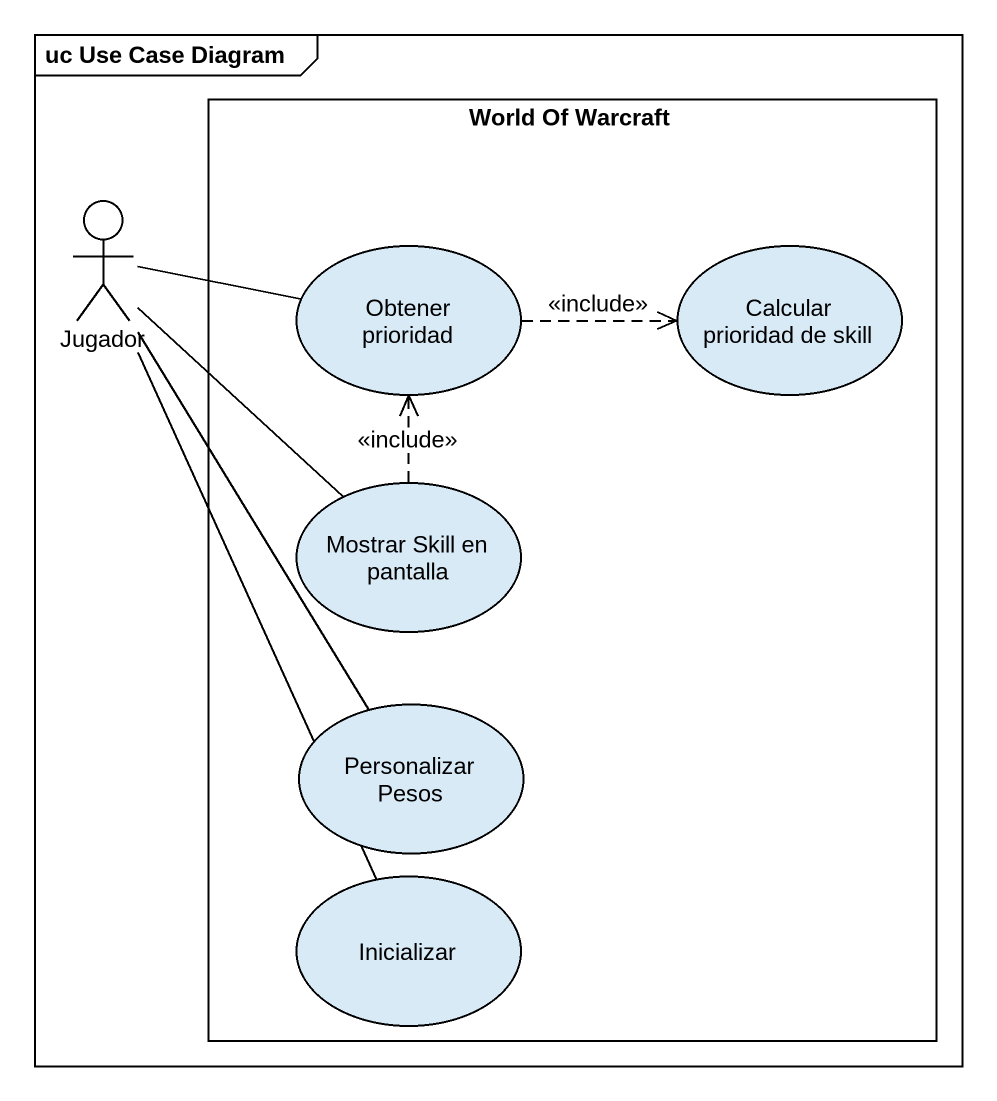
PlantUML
@startuml
mainframe uc Use Case Diagram
rectangle "World Of Warcraft" as World_Of_Warcraft {
  usecase "Obtener prioridad" as Obtener_prioridad
  usecase "Calcular prioridad de skill" as Calcular_prioridad_de_skill
  usecase "Mostrar Skill en pantalla" as Mostrar_Skill_en_pantalla
  usecase "Personalizar Pesos" as Personalizar_Pesos
  usecase Inicializar
}
actor Jugador
Jugador -right- Obtener_prioridad
Jugador -- Mostrar_Skill_en_pantalla
Jugador -- Personalizar_Pesos
Jugador -- Inicializar
Obtener_prioridad .right.> Calcular_prioridad_de_skill : <<include>>
Mostrar_Skill_en_pantalla .up.> Obtener_prioridad : <<include>>
@enduml
